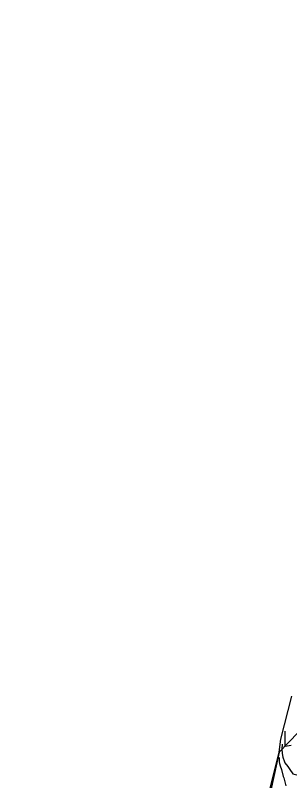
# Model space of a CAD drawing. Header units: metres. Extents: x 318500 to 325275, y 7408834 to 7428799.
# Drawn here: x 323216.5 to 323284, y 7419666 to 7419853.9 of the extents above; entities that cross this region are included whole.
import ezdxf

# ---------------------------------------------------------------- set-up
doc = ezdxf.new("R2010")
doc.units = ezdxf.units.M
doc.header["$MEASUREMENT"] = 0
for name, color, linetype in [('Area', 45, 'Continuous'), ('Curvas de Nivel 1m', 11, 'Continuous'), ('Curvas de Nivel 5m', 15, 'Continuous'), ('Edificações', 30, 'Continuous'), ('Vias Primárias', 230, 'Continuous')]:
    doc.layers.add(name, color=color, linetype=linetype)

msp = doc.modelspace()

# ---------------------------------------------------------------- linework, layer by layer
at = {"layer": 'Area'}
msp.add_lwpolyline([(323278.54, 7419661.32), (323281.18, 7419673.27), (323281.63, 7419676.43), (323284.29, 7419686.94)], dxfattribs=at)
at = {"layer": 'Curvas de Nivel 1m', "flags": 128}
for points, elevation in [([(323281.88, 7419675.16), (323281.87, 7419673.98), (323281.93, 7419672.94), (323282.12, 7419672.01), (323282.46, 7419670.86), (323282.58, 7419670.59), (323283.32, 7419669.71), (323283.8, 7419668.95), (323284.55, 7419667.94), (323285.84, 7419667.62), (323286.54, 7419667.71), (323287.6, 7419667.85), (323288.55, 7419667.96), (323289.39, 7419668.04), (323290.54, 7419667.75), (323291.12, 7419666.85), (323291.02, 7419666.36), (323290.52, 7419665.93)], 736), ([(323281.19, 7419671.93), (323281.19, 7419671.37), (323281.21, 7419670.87), (323281.3, 7419670.43), (323281.46, 7419669.88), (323281.74, 7419668.98), (323282.2, 7419667.31), (323282.29, 7419666.97), (323282.52, 7419666.26), (323282.79, 7419664.97)], 737)]:
    msp.add_lwpolyline(points, dxfattribs=dict(at, elevation=elevation))
at = {"layer": 'Curvas de Nivel 5m', "elevation": 735, "flags": 128}
msp.add_lwpolyline([(323282.57, 7419678.39), (323282.56, 7419676.6), (323282.6, 7419674.85), (323282.64, 7419674.7), (323284.14, 7419674.95)], dxfattribs=at)
at = {"layer": 'Edificações'}
msp.add_lwpolyline([(323329.54, 7419663.1), (323313.09, 7419668.51), (323311.64, 7419666.1), (323303.97, 7419669.09), (323305.14, 7419671.13), (323296.6, 7419676.49), (323290.54, 7419682.92), (323281.18, 7419673.27), (323277.14, 7419657.17)], dxfattribs=at)
msp.add_lwpolyline([(323281.18, 7419673.27), (323278.54, 7419661.32), (323277.14, 7419657.17)], close=True, dxfattribs=at)
at = {"layer": 'Vias Primárias'}
for points in [[(323463.15, 7419593.44, 0), (323461.93, 7419601.3, 0.173993)], [(323715.64, 7420145.55, 0), (323709.04, 7420132.94)], [(323831.09, 7420001.79, 0), (323833.84, 7420008.44, 0.220888)]]:
    msp.add_lwpolyline(points, format="xyb", dxfattribs=at)

doc.saveas('drawing.dxf')
